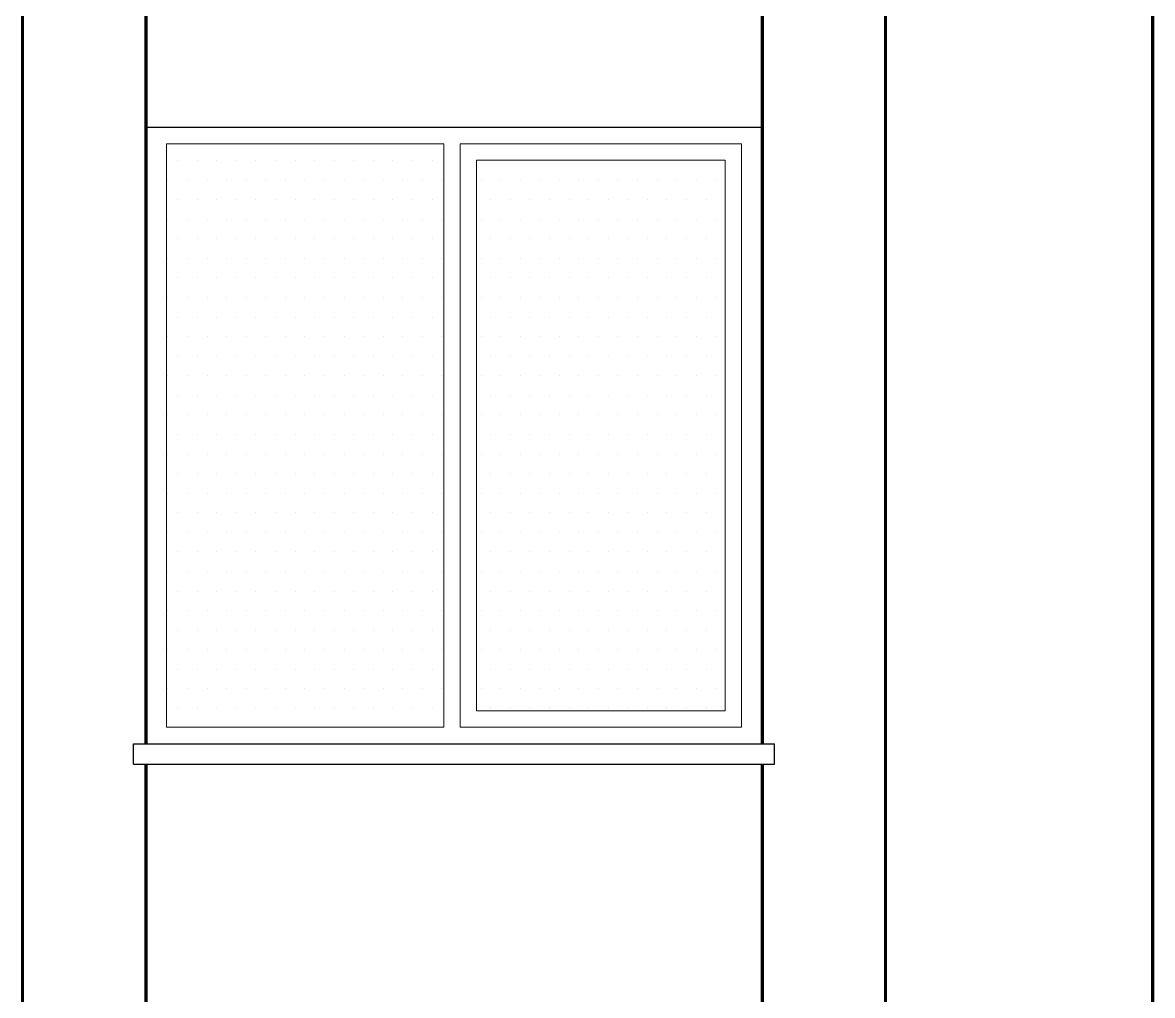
# Model space of a CAD drawing. Header units: millimetres. Extents: x 2016.56 to 2021.8, y 13721.83 to 13722.48.
# Drawn here: x 2021.4485 to 2021.5035, y 13722.0487 to 13722.096 of the extents above; entities that cross this region are included whole.
import ezdxf

# ---------------------------------------------------------------- set-up
doc = ezdxf.new("R2010")
doc.units = ezdxf.units.MM
doc.layers.get('0').update_dxf_attribs({"lineweight": 20})
for name, color, linetype, lineweight in [('0.3', 150, 'Continuous', 30), ('0.8', 6, 'Continuous', 80), ('1.00', 232, 'Continuous', 100), ('DUVAR', 4, 'Continuous', 40), ('kolon', 5, 'Continuous', 60)]:
    doc.layers.add(name, color=color, linetype=linetype, lineweight=lineweight)

msp = doc.modelspace()

# ---------------------------------------------------------------- linework, layer by layer
for p, q in [((2021.469024, 13722.090138), (2021.455524, 13722.090138)), ((2021.455524, 13722.090138), (2021.455524, 13722.061738)), ((2021.469024, 13722.090138), (2021.469024, 13722.061738)), ((2021.483524, 13722.090138), (2021.469824, 13722.090138)), ((2021.469824, 13722.090138), (2021.469824, 13722.061738)), ((2021.483524, 13722.090138), (2021.483524, 13722.061738)), ((2021.470624, 13722.089338), (2021.482724, 13722.089338)), ((2021.470624, 13722.062538), (2021.470624, 13722.089338)), ((2021.482724, 13722.089338), (2021.482724, 13722.062538)), ((2021.482724, 13722.062538), (2021.470624, 13722.062538)), ((2021.455524, 13722.061738), (2021.469024, 13722.061738)), ((2021.469824, 13722.061738), (2021.483524, 13722.061738))]:
    msp.add_line(p, q)
at = {"layer": '0.3'}
for p, q in [((2021.484524, 13722.090938), (2021.454524, 13722.090938)), ((2021.453924, 13722.060938), (2021.485124, 13722.060938)), ((2021.453924, 13722.059938), (2021.453924, 13722.060938)), ((2021.485124, 13722.059938), (2021.485124, 13722.060938)), ((2021.453924, 13722.059938), (2021.485124, 13722.059938))]:
    msp.add_line(p, q, dxfattribs=at)
at = {"layer": '0.8'}
for p, q in [((2021.454524, 13722.104338), (2021.454524, 13722.060938)), ((2021.484524, 13722.104338), (2021.484524, 13722.060938)), ((2021.454524, 13722.059938), (2021.454524, 13722.044938)), ((2021.484524, 13722.059938), (2021.484524, 13722.044938))]:
    msp.add_line(p, q, dxfattribs=at)
at = {"layer": '1.00'}
msp.add_line((2021.503524, 13722.397538), (2021.503524, 13721.978538), dxfattribs=at)
at = {"layer": 'DUVAR'}
for p, q in [((2021.456076, 13722.089322), (2021.456076, 13722.089322)), ((2021.457029, 13722.089322), (2021.457029, 13722.089322)), ((2021.457981, 13722.089322), (2021.457981, 13722.089322)), ((2021.458934, 13722.089322), (2021.458934, 13722.089322)), ((2021.459886, 13722.089322), (2021.459886, 13722.089322)), ((2021.460839, 13722.089322), (2021.460839, 13722.089322)), ((2021.461791, 13722.089322), (2021.461791, 13722.089322)), ((2021.462744, 13722.089322), (2021.462744, 13722.089322)), ((2021.463696, 13722.089322), (2021.463696, 13722.089322)), ((2021.464649, 13722.089322), (2021.464649, 13722.089322)), ((2021.465601, 13722.089322), (2021.465601, 13722.089322)), ((2021.466554, 13722.089322), (2021.466554, 13722.089322)), ((2021.467506, 13722.089322), (2021.467506, 13722.089322)), ((2021.468459, 13722.089322), (2021.468459, 13722.089322)), ((2021.471316, 13722.089322), (2021.471316, 13722.089322)), ((2021.472269, 13722.089322), (2021.472269, 13722.089322)), ((2021.473221, 13722.089322), (2021.473221, 13722.089322)), ((2021.474174, 13722.089322), (2021.474174, 13722.089322)), ((2021.475126, 13722.089322), (2021.475126, 13722.089322)), ((2021.476079, 13722.089322), (2021.476079, 13722.089322)), ((2021.477031, 13722.089322), (2021.477031, 13722.089322)), ((2021.477984, 13722.089322), (2021.477984, 13722.089322)), ((2021.478936, 13722.089322), (2021.478936, 13722.089322)), ((2021.479889, 13722.089322), (2021.479889, 13722.089322)), ((2021.480841, 13722.089322), (2021.480841, 13722.089322)), ((2021.481794, 13722.089322), (2021.481794, 13722.089322)), ((2021.4556, 13722.088369), (2021.4556, 13722.088369)), ((2021.456553, 13722.088369), (2021.456553, 13722.088369)), ((2021.457505, 13722.088369), (2021.457505, 13722.088369)), ((2021.458458, 13722.088369), (2021.458458, 13722.088369)), ((2021.45941, 13722.088369), (2021.45941, 13722.088369)), ((2021.460363, 13722.088369), (2021.460363, 13722.088369)), ((2021.461315, 13722.088369), (2021.461315, 13722.088369)), ((2021.462268, 13722.088369), (2021.462268, 13722.088369)), ((2021.46322, 13722.088369), (2021.46322, 13722.088369)), ((2021.464173, 13722.088369), (2021.464173, 13722.088369)), ((2021.465125, 13722.088369), (2021.465125, 13722.088369)), ((2021.466078, 13722.088369), (2021.466078, 13722.088369)), ((2021.46703, 13722.088369), (2021.46703, 13722.088369)), ((2021.467983, 13722.088369), (2021.467983, 13722.088369)), ((2021.468935, 13722.088369), (2021.468935, 13722.088369)), ((2021.47084, 13722.088369), (2021.47084, 13722.088369)), ((2021.471793, 13722.088369), (2021.471793, 13722.088369)), ((2021.472745, 13722.088369), (2021.472745, 13722.088369)), ((2021.473698, 13722.088369), (2021.473698, 13722.088369)), ((2021.47465, 13722.088369), (2021.47465, 13722.088369)), ((2021.475603, 13722.088369), (2021.475603, 13722.088369)), ((2021.476555, 13722.088369), (2021.476555, 13722.088369)), ((2021.477508, 13722.088369), (2021.477508, 13722.088369)), ((2021.47846, 13722.088369), (2021.47846, 13722.088369)), ((2021.479413, 13722.088369), (2021.479413, 13722.088369)), ((2021.480365, 13722.088369), (2021.480365, 13722.088369)), ((2021.481318, 13722.088369), (2021.481318, 13722.088369)), ((2021.48227, 13722.088369), (2021.48227, 13722.088369)), ((2021.456076, 13722.087417), (2021.456076, 13722.087417)), ((2021.457029, 13722.087417), (2021.457029, 13722.087417)), ((2021.457981, 13722.087417), (2021.457981, 13722.087417)), ((2021.458934, 13722.087417), (2021.458934, 13722.087417)), ((2021.459886, 13722.087417), (2021.459886, 13722.087417)), ((2021.460839, 13722.087417), (2021.460839, 13722.087417)), ((2021.461791, 13722.087417), (2021.461791, 13722.087417)), ((2021.462744, 13722.087417), (2021.462744, 13722.087417)), ((2021.463696, 13722.087417), (2021.463696, 13722.087417)), ((2021.464649, 13722.087417), (2021.464649, 13722.087417)), ((2021.465601, 13722.087417), (2021.465601, 13722.087417)), ((2021.466554, 13722.087417), (2021.466554, 13722.087417)), ((2021.467506, 13722.087417), (2021.467506, 13722.087417)), ((2021.468459, 13722.087417), (2021.468459, 13722.087417)), ((2021.471316, 13722.087417), (2021.471316, 13722.087417)), ((2021.472269, 13722.087417), (2021.472269, 13722.087417)), ((2021.473221, 13722.087417), (2021.473221, 13722.087417)), ((2021.474174, 13722.087417), (2021.474174, 13722.087417)), ((2021.475126, 13722.087417), (2021.475126, 13722.087417)), ((2021.476079, 13722.087417), (2021.476079, 13722.087417)), ((2021.477031, 13722.087417), (2021.477031, 13722.087417)), ((2021.477984, 13722.087417), (2021.477984, 13722.087417)), ((2021.478936, 13722.087417), (2021.478936, 13722.087417)), ((2021.479889, 13722.087417), (2021.479889, 13722.087417)), ((2021.480841, 13722.087417), (2021.480841, 13722.087417)), ((2021.481794, 13722.087417), (2021.481794, 13722.087417)), ((2021.4556, 13722.086464), (2021.4556, 13722.086464)), ((2021.456553, 13722.086464), (2021.456553, 13722.086464)), ((2021.457505, 13722.086464), (2021.457505, 13722.086464)), ((2021.458458, 13722.086464), (2021.458458, 13722.086464)), ((2021.45941, 13722.086464), (2021.45941, 13722.086464)), ((2021.460363, 13722.086464), (2021.460363, 13722.086464)), ((2021.461315, 13722.086464), (2021.461315, 13722.086464)), ((2021.462268, 13722.086464), (2021.462268, 13722.086464)), ((2021.46322, 13722.086464), (2021.46322, 13722.086464)), ((2021.464173, 13722.086464), (2021.464173, 13722.086464)), ((2021.465125, 13722.086464), (2021.465125, 13722.086464)), ((2021.466078, 13722.086464), (2021.466078, 13722.086464)), ((2021.46703, 13722.086464), (2021.46703, 13722.086464)), ((2021.467983, 13722.086464), (2021.467983, 13722.086464)), ((2021.468935, 13722.086464), (2021.468935, 13722.086464)), ((2021.47084, 13722.086464), (2021.47084, 13722.086464)), ((2021.471793, 13722.086464), (2021.471793, 13722.086464)), ((2021.472745, 13722.086464), (2021.472745, 13722.086464)), ((2021.473698, 13722.086464), (2021.473698, 13722.086464)), ((2021.47465, 13722.086464), (2021.47465, 13722.086464)), ((2021.475603, 13722.086464), (2021.475603, 13722.086464)), ((2021.476555, 13722.086464), (2021.476555, 13722.086464)), ((2021.477508, 13722.086464), (2021.477508, 13722.086464)), ((2021.47846, 13722.086464), (2021.47846, 13722.086464)), ((2021.479413, 13722.086464), (2021.479413, 13722.086464)), ((2021.480365, 13722.086464), (2021.480365, 13722.086464)), ((2021.481318, 13722.086464), (2021.481318, 13722.086464)), ((2021.48227, 13722.086464), (2021.48227, 13722.086464)), ((2021.456076, 13722.085512), (2021.456076, 13722.085512)), ((2021.457029, 13722.085512), (2021.457029, 13722.085512)), ((2021.457981, 13722.085512), (2021.457981, 13722.085512)), ((2021.458934, 13722.085512), (2021.458934, 13722.085512)), ((2021.459886, 13722.085512), (2021.459886, 13722.085512)), ((2021.460839, 13722.085512), (2021.460839, 13722.085512)), ((2021.461791, 13722.085512), (2021.461791, 13722.085512)), ((2021.462744, 13722.085512), (2021.462744, 13722.085512)), ((2021.463696, 13722.085512), (2021.463696, 13722.085512)), ((2021.464649, 13722.085512), (2021.464649, 13722.085512)), ((2021.465601, 13722.085512), (2021.465601, 13722.085512)), ((2021.466554, 13722.085512), (2021.466554, 13722.085512)), ((2021.467506, 13722.085512), (2021.467506, 13722.085512)), ((2021.468459, 13722.085512), (2021.468459, 13722.085512)), ((2021.471316, 13722.085512), (2021.471316, 13722.085512)), ((2021.472269, 13722.085512), (2021.472269, 13722.085512)), ((2021.473221, 13722.085512), (2021.473221, 13722.085512)), ((2021.474174, 13722.085512), (2021.474174, 13722.085512)), ((2021.475126, 13722.085512), (2021.475126, 13722.085512)), ((2021.476079, 13722.085512), (2021.476079, 13722.085512)), ((2021.477031, 13722.085512), (2021.477031, 13722.085512)), ((2021.477984, 13722.085512), (2021.477984, 13722.085512)), ((2021.478936, 13722.085512), (2021.478936, 13722.085512)), ((2021.479889, 13722.085512), (2021.479889, 13722.085512)), ((2021.480841, 13722.085512), (2021.480841, 13722.085512)), ((2021.481794, 13722.085512), (2021.481794, 13722.085512)), ((2021.4556, 13722.084559), (2021.4556, 13722.084559)), ((2021.456553, 13722.084559), (2021.456553, 13722.084559)), ((2021.457505, 13722.084559), (2021.457505, 13722.084559)), ((2021.458458, 13722.084559), (2021.458458, 13722.084559)), ((2021.45941, 13722.084559), (2021.45941, 13722.084559)), ((2021.460363, 13722.084559), (2021.460363, 13722.084559)), ((2021.461315, 13722.084559), (2021.461315, 13722.084559)), ((2021.462268, 13722.084559), (2021.462268, 13722.084559)), ((2021.46322, 13722.084559), (2021.46322, 13722.084559)), ((2021.464173, 13722.084559), (2021.464173, 13722.084559)), ((2021.465125, 13722.084559), (2021.465125, 13722.084559)), ((2021.466078, 13722.084559), (2021.466078, 13722.084559)), ((2021.46703, 13722.084559), (2021.46703, 13722.084559)), ((2021.467983, 13722.084559), (2021.467983, 13722.084559)), ((2021.468935, 13722.084559), (2021.468935, 13722.084559)), ((2021.47084, 13722.084559), (2021.47084, 13722.084559)), ((2021.471793, 13722.084559), (2021.471793, 13722.084559)), ((2021.472745, 13722.084559), (2021.472745, 13722.084559)), ((2021.473698, 13722.084559), (2021.473698, 13722.084559)), ((2021.47465, 13722.084559), (2021.47465, 13722.084559)), ((2021.475603, 13722.084559), (2021.475603, 13722.084559)), ((2021.476555, 13722.084559), (2021.476555, 13722.084559)), ((2021.477508, 13722.084559), (2021.477508, 13722.084559)), ((2021.47846, 13722.084559), (2021.47846, 13722.084559)), ((2021.479413, 13722.084559), (2021.479413, 13722.084559)), ((2021.480365, 13722.084559), (2021.480365, 13722.084559)), ((2021.481318, 13722.084559), (2021.481318, 13722.084559)), ((2021.48227, 13722.084559), (2021.48227, 13722.084559)), ((2021.456076, 13722.083607), (2021.456076, 13722.083607)), ((2021.457029, 13722.083607), (2021.457029, 13722.083607)), ((2021.457981, 13722.083607), (2021.457981, 13722.083607)), ((2021.458934, 13722.083607), (2021.458934, 13722.083607)), ((2021.459886, 13722.083607), (2021.459886, 13722.083607)), ((2021.460839, 13722.083607), (2021.460839, 13722.083607)), ((2021.461791, 13722.083607), (2021.461791, 13722.083607)), ((2021.462744, 13722.083607), (2021.462744, 13722.083607)), ((2021.463696, 13722.083607), (2021.463696, 13722.083607)), ((2021.464649, 13722.083607), (2021.464649, 13722.083607)), ((2021.465601, 13722.083607), (2021.465601, 13722.083607)), ((2021.466554, 13722.083607), (2021.466554, 13722.083607)), ((2021.467506, 13722.083607), (2021.467506, 13722.083607)), ((2021.468459, 13722.083607), (2021.468459, 13722.083607)), ((2021.471316, 13722.083607), (2021.471316, 13722.083607)), ((2021.472269, 13722.083607), (2021.472269, 13722.083607)), ((2021.473221, 13722.083607), (2021.473221, 13722.083607)), ((2021.474174, 13722.083607), (2021.474174, 13722.083607)), ((2021.475126, 13722.083607), (2021.475126, 13722.083607)), ((2021.476079, 13722.083607), (2021.476079, 13722.083607)), ((2021.477031, 13722.083607), (2021.477031, 13722.083607)), ((2021.477984, 13722.083607), (2021.477984, 13722.083607)), ((2021.478936, 13722.083607), (2021.478936, 13722.083607)), ((2021.479889, 13722.083607), (2021.479889, 13722.083607)), ((2021.480841, 13722.083607), (2021.480841, 13722.083607)), ((2021.481794, 13722.083607), (2021.481794, 13722.083607)), ((2021.4556, 13722.082654), (2021.4556, 13722.082654)), ((2021.456553, 13722.082654), (2021.456553, 13722.082654)), ((2021.457505, 13722.082654), (2021.457505, 13722.082654)), ((2021.458458, 13722.082654), (2021.458458, 13722.082654)), ((2021.45941, 13722.082654), (2021.45941, 13722.082654)), ((2021.460363, 13722.082654), (2021.460363, 13722.082654)), ((2021.461315, 13722.082654), (2021.461315, 13722.082654)), ((2021.462268, 13722.082654), (2021.462268, 13722.082654)), ((2021.46322, 13722.082654), (2021.46322, 13722.082654)), ((2021.464173, 13722.082654), (2021.464173, 13722.082654)), ((2021.465125, 13722.082654), (2021.465125, 13722.082654)), ((2021.466078, 13722.082654), (2021.466078, 13722.082654)), ((2021.46703, 13722.082654), (2021.46703, 13722.082654)), ((2021.467983, 13722.082654), (2021.467983, 13722.082654)), ((2021.468935, 13722.082654), (2021.468935, 13722.082654)), ((2021.47084, 13722.082654), (2021.47084, 13722.082654)), ((2021.471793, 13722.082654), (2021.471793, 13722.082654)), ((2021.472745, 13722.082654), (2021.472745, 13722.082654)), ((2021.473698, 13722.082654), (2021.473698, 13722.082654)), ((2021.47465, 13722.082654), (2021.47465, 13722.082654)), ((2021.475603, 13722.082654), (2021.475603, 13722.082654)), ((2021.476555, 13722.082654), (2021.476555, 13722.082654)), ((2021.477508, 13722.082654), (2021.477508, 13722.082654)), ((2021.47846, 13722.082654), (2021.47846, 13722.082654)), ((2021.479413, 13722.082654), (2021.479413, 13722.082654)), ((2021.480365, 13722.082654), (2021.480365, 13722.082654)), ((2021.481318, 13722.082654), (2021.481318, 13722.082654)), ((2021.48227, 13722.082654), (2021.48227, 13722.082654)), ((2021.456076, 13722.081702), (2021.456076, 13722.081702)), ((2021.457029, 13722.081702), (2021.457029, 13722.081702)), ((2021.457981, 13722.081702), (2021.457981, 13722.081702)), ((2021.458934, 13722.081702), (2021.458934, 13722.081702)), ((2021.459886, 13722.081702), (2021.459886, 13722.081702)), ((2021.460839, 13722.081702), (2021.460839, 13722.081702)), ((2021.461791, 13722.081702), (2021.461791, 13722.081702)), ((2021.462744, 13722.081702), (2021.462744, 13722.081702)), ((2021.463696, 13722.081702), (2021.463696, 13722.081702)), ((2021.464649, 13722.081702), (2021.464649, 13722.081702)), ((2021.465601, 13722.081702), (2021.465601, 13722.081702)), ((2021.466554, 13722.081702), (2021.466554, 13722.081702)), ((2021.467506, 13722.081702), (2021.467506, 13722.081702)), ((2021.468459, 13722.081702), (2021.468459, 13722.081702)), ((2021.471316, 13722.081702), (2021.471316, 13722.081702)), ((2021.472269, 13722.081702), (2021.472269, 13722.081702)), ((2021.473221, 13722.081702), (2021.473221, 13722.081702)), ((2021.474174, 13722.081702), (2021.474174, 13722.081702)), ((2021.475126, 13722.081702), (2021.475126, 13722.081702)), ((2021.476079, 13722.081702), (2021.476079, 13722.081702)), ((2021.477031, 13722.081702), (2021.477031, 13722.081702)), ((2021.477984, 13722.081702), (2021.477984, 13722.081702)), ((2021.478936, 13722.081702), (2021.478936, 13722.081702)), ((2021.479889, 13722.081702), (2021.479889, 13722.081702)), ((2021.480841, 13722.081702), (2021.480841, 13722.081702)), ((2021.481794, 13722.081702), (2021.481794, 13722.081702)), ((2021.4556, 13722.080749), (2021.4556, 13722.080749)), ((2021.456553, 13722.080749), (2021.456553, 13722.080749)), ((2021.457505, 13722.080749), (2021.457505, 13722.080749)), ((2021.458458, 13722.080749), (2021.458458, 13722.080749)), ((2021.45941, 13722.080749), (2021.45941, 13722.080749)), ((2021.460363, 13722.080749), (2021.460363, 13722.080749)), ((2021.461315, 13722.080749), (2021.461315, 13722.080749)), ((2021.462268, 13722.080749), (2021.462268, 13722.080749)), ((2021.46322, 13722.080749), (2021.46322, 13722.080749)), ((2021.464173, 13722.080749), (2021.464173, 13722.080749)), ((2021.465125, 13722.080749), (2021.465125, 13722.080749)), ((2021.466078, 13722.080749), (2021.466078, 13722.080749)), ((2021.46703, 13722.080749), (2021.46703, 13722.080749)), ((2021.467983, 13722.080749), (2021.467983, 13722.080749)), ((2021.468935, 13722.080749), (2021.468935, 13722.080749)), ((2021.47084, 13722.080749), (2021.47084, 13722.080749)), ((2021.471793, 13722.080749), (2021.471793, 13722.080749)), ((2021.472745, 13722.080749), (2021.472745, 13722.080749)), ((2021.473698, 13722.080749), (2021.473698, 13722.080749)), ((2021.47465, 13722.080749), (2021.47465, 13722.080749)), ((2021.475603, 13722.080749), (2021.475603, 13722.080749)), ((2021.476555, 13722.080749), (2021.476555, 13722.080749)), ((2021.477508, 13722.080749), (2021.477508, 13722.080749)), ((2021.47846, 13722.080749), (2021.47846, 13722.080749)), ((2021.479413, 13722.080749), (2021.479413, 13722.080749)), ((2021.480365, 13722.080749), (2021.480365, 13722.080749)), ((2021.481318, 13722.080749), (2021.481318, 13722.080749)), ((2021.48227, 13722.080749), (2021.48227, 13722.080749)), ((2021.456076, 13722.079797), (2021.456076, 13722.079797)), ((2021.457029, 13722.079797), (2021.457029, 13722.079797)), ((2021.457981, 13722.079797), (2021.457981, 13722.079797)), ((2021.458934, 13722.079797), (2021.458934, 13722.079797)), ((2021.459886, 13722.079797), (2021.459886, 13722.079797)), ((2021.460839, 13722.079797), (2021.460839, 13722.079797)), ((2021.461791, 13722.079797), (2021.461791, 13722.079797)), ((2021.462744, 13722.079797), (2021.462744, 13722.079797)), ((2021.463696, 13722.079797), (2021.463696, 13722.079797)), ((2021.464649, 13722.079797), (2021.464649, 13722.079797)), ((2021.465601, 13722.079797), (2021.465601, 13722.079797)), ((2021.466554, 13722.079797), (2021.466554, 13722.079797)), ((2021.467506, 13722.079797), (2021.467506, 13722.079797)), ((2021.468459, 13722.079797), (2021.468459, 13722.079797)), ((2021.471316, 13722.079797), (2021.471316, 13722.079797)), ((2021.472269, 13722.079797), (2021.472269, 13722.079797)), ((2021.473221, 13722.079797), (2021.473221, 13722.079797)), ((2021.474174, 13722.079797), (2021.474174, 13722.079797)), ((2021.475126, 13722.079797), (2021.475126, 13722.079797)), ((2021.476079, 13722.079797), (2021.476079, 13722.079797)), ((2021.477031, 13722.079797), (2021.477031, 13722.079797)), ((2021.477984, 13722.079797), (2021.477984, 13722.079797)), ((2021.478936, 13722.079797), (2021.478936, 13722.079797)), ((2021.479889, 13722.079797), (2021.479889, 13722.079797)), ((2021.480841, 13722.079797), (2021.480841, 13722.079797)), ((2021.481794, 13722.079797), (2021.481794, 13722.079797)), ((2021.4556, 13722.078844), (2021.4556, 13722.078844)), ((2021.456553, 13722.078844), (2021.456553, 13722.078844)), ((2021.457505, 13722.078844), (2021.457505, 13722.078844)), ((2021.458458, 13722.078844), (2021.458458, 13722.078844)), ((2021.45941, 13722.078844), (2021.45941, 13722.078844)), ((2021.460363, 13722.078844), (2021.460363, 13722.078844)), ((2021.461315, 13722.078844), (2021.461315, 13722.078844)), ((2021.462268, 13722.078844), (2021.462268, 13722.078844)), ((2021.46322, 13722.078844), (2021.46322, 13722.078844)), ((2021.464173, 13722.078844), (2021.464173, 13722.078844)), ((2021.465125, 13722.078844), (2021.465125, 13722.078844)), ((2021.466078, 13722.078844), (2021.466078, 13722.078844)), ((2021.46703, 13722.078844), (2021.46703, 13722.078844)), ((2021.467983, 13722.078844), (2021.467983, 13722.078844)), ((2021.468935, 13722.078844), (2021.468935, 13722.078844)), ((2021.47084, 13722.078844), (2021.47084, 13722.078844)), ((2021.471793, 13722.078844), (2021.471793, 13722.078844)), ((2021.472745, 13722.078844), (2021.472745, 13722.078844)), ((2021.473698, 13722.078844), (2021.473698, 13722.078844)), ((2021.47465, 13722.078844), (2021.47465, 13722.078844)), ((2021.475603, 13722.078844), (2021.475603, 13722.078844)), ((2021.476555, 13722.078844), (2021.476555, 13722.078844)), ((2021.477508, 13722.078844), (2021.477508, 13722.078844)), ((2021.47846, 13722.078844), (2021.47846, 13722.078844)), ((2021.479413, 13722.078844), (2021.479413, 13722.078844)), ((2021.480365, 13722.078844), (2021.480365, 13722.078844)), ((2021.481318, 13722.078844), (2021.481318, 13722.078844)), ((2021.48227, 13722.078844), (2021.48227, 13722.078844)), ((2021.456076, 13722.077892), (2021.456076, 13722.077892)), ((2021.457029, 13722.077892), (2021.457029, 13722.077892)), ((2021.457981, 13722.077892), (2021.457981, 13722.077892)), ((2021.458934, 13722.077892), (2021.458934, 13722.077892)), ((2021.459886, 13722.077892), (2021.459886, 13722.077892)), ((2021.460839, 13722.077892), (2021.460839, 13722.077892)), ((2021.461791, 13722.077892), (2021.461791, 13722.077892)), ((2021.462744, 13722.077892), (2021.462744, 13722.077892)), ((2021.463696, 13722.077892), (2021.463696, 13722.077892)), ((2021.464649, 13722.077892), (2021.464649, 13722.077892)), ((2021.465601, 13722.077892), (2021.465601, 13722.077892)), ((2021.466554, 13722.077892), (2021.466554, 13722.077892)), ((2021.467506, 13722.077892), (2021.467506, 13722.077892)), ((2021.468459, 13722.077892), (2021.468459, 13722.077892)), ((2021.471316, 13722.077892), (2021.471316, 13722.077892)), ((2021.472269, 13722.077892), (2021.472269, 13722.077892)), ((2021.473221, 13722.077892), (2021.473221, 13722.077892)), ((2021.474174, 13722.077892), (2021.474174, 13722.077892)), ((2021.475126, 13722.077892), (2021.475126, 13722.077892)), ((2021.476079, 13722.077892), (2021.476079, 13722.077892)), ((2021.477031, 13722.077892), (2021.477031, 13722.077892)), ((2021.477984, 13722.077892), (2021.477984, 13722.077892)), ((2021.478936, 13722.077892), (2021.478936, 13722.077892)), ((2021.479889, 13722.077892), (2021.479889, 13722.077892)), ((2021.480841, 13722.077892), (2021.480841, 13722.077892)), ((2021.481794, 13722.077892), (2021.481794, 13722.077892)), ((2021.4556, 13722.076939), (2021.4556, 13722.076939)), ((2021.456553, 13722.076939), (2021.456553, 13722.076939)), ((2021.457505, 13722.076939), (2021.457505, 13722.076939)), ((2021.458458, 13722.076939), (2021.458458, 13722.076939)), ((2021.45941, 13722.076939), (2021.45941, 13722.076939)), ((2021.460363, 13722.076939), (2021.460363, 13722.076939)), ((2021.461315, 13722.076939), (2021.461315, 13722.076939)), ((2021.462268, 13722.076939), (2021.462268, 13722.076939)), ((2021.46322, 13722.076939), (2021.46322, 13722.076939)), ((2021.464173, 13722.076939), (2021.464173, 13722.076939)), ((2021.465125, 13722.076939), (2021.465125, 13722.076939)), ((2021.466078, 13722.076939), (2021.466078, 13722.076939)), ((2021.46703, 13722.076939), (2021.46703, 13722.076939)), ((2021.467983, 13722.076939), (2021.467983, 13722.076939)), ((2021.468935, 13722.076939), (2021.468935, 13722.076939)), ((2021.47084, 13722.076939), (2021.47084, 13722.076939)), ((2021.471793, 13722.076939), (2021.471793, 13722.076939)), ((2021.472745, 13722.076939), (2021.472745, 13722.076939)), ((2021.473698, 13722.076939), (2021.473698, 13722.076939)), ((2021.47465, 13722.076939), (2021.47465, 13722.076939)), ((2021.475603, 13722.076939), (2021.475603, 13722.076939)), ((2021.476555, 13722.076939), (2021.476555, 13722.076939)), ((2021.477508, 13722.076939), (2021.477508, 13722.076939)), ((2021.47846, 13722.076939), (2021.47846, 13722.076939)), ((2021.479413, 13722.076939), (2021.479413, 13722.076939)), ((2021.480365, 13722.076939), (2021.480365, 13722.076939)), ((2021.481318, 13722.076939), (2021.481318, 13722.076939)), ((2021.48227, 13722.076939), (2021.48227, 13722.076939)), ((2021.456076, 13722.075987), (2021.456076, 13722.075987)), ((2021.457029, 13722.075987), (2021.457029, 13722.075987)), ((2021.457981, 13722.075987), (2021.457981, 13722.075987)), ((2021.458934, 13722.075987), (2021.458934, 13722.075987)), ((2021.459886, 13722.075987), (2021.459886, 13722.075987)), ((2021.460839, 13722.075987), (2021.460839, 13722.075987)), ((2021.461791, 13722.075987), (2021.461791, 13722.075987)), ((2021.462744, 13722.075987), (2021.462744, 13722.075987)), ((2021.463696, 13722.075987), (2021.463696, 13722.075987)), ((2021.464649, 13722.075987), (2021.464649, 13722.075987)), ((2021.465601, 13722.075987), (2021.465601, 13722.075987)), ((2021.466554, 13722.075987), (2021.466554, 13722.075987)), ((2021.467506, 13722.075987), (2021.467506, 13722.075987)), ((2021.468459, 13722.075987), (2021.468459, 13722.075987)), ((2021.471316, 13722.075987), (2021.471316, 13722.075987)), ((2021.472269, 13722.075987), (2021.472269, 13722.075987)), ((2021.473221, 13722.075987), (2021.473221, 13722.075987)), ((2021.474174, 13722.075987), (2021.474174, 13722.075987)), ((2021.475126, 13722.075987), (2021.475126, 13722.075987)), ((2021.476079, 13722.075987), (2021.476079, 13722.075987)), ((2021.477031, 13722.075987), (2021.477031, 13722.075987)), ((2021.477984, 13722.075987), (2021.477984, 13722.075987)), ((2021.478936, 13722.075987), (2021.478936, 13722.075987)), ((2021.479889, 13722.075987), (2021.479889, 13722.075987)), ((2021.480841, 13722.075987), (2021.480841, 13722.075987)), ((2021.481794, 13722.075987), (2021.481794, 13722.075987)), ((2021.4556, 13722.075034), (2021.4556, 13722.075034)), ((2021.456553, 13722.075034), (2021.456553, 13722.075034)), ((2021.457505, 13722.075034), (2021.457505, 13722.075034)), ((2021.458458, 13722.075034), (2021.458458, 13722.075034)), ((2021.45941, 13722.075034), (2021.45941, 13722.075034)), ((2021.460363, 13722.075034), (2021.460363, 13722.075034)), ((2021.461315, 13722.075034), (2021.461315, 13722.075034)), ((2021.462268, 13722.075034), (2021.462268, 13722.075034)), ((2021.46322, 13722.075034), (2021.46322, 13722.075034)), ((2021.464173, 13722.075034), (2021.464173, 13722.075034)), ((2021.465125, 13722.075034), (2021.465125, 13722.075034)), ((2021.466078, 13722.075034), (2021.466078, 13722.075034)), ((2021.46703, 13722.075034), (2021.46703, 13722.075034)), ((2021.467983, 13722.075034), (2021.467983, 13722.075034)), ((2021.468935, 13722.075034), (2021.468935, 13722.075034)), ((2021.47084, 13722.075034), (2021.47084, 13722.075034)), ((2021.471793, 13722.075034), (2021.471793, 13722.075034)), ((2021.472745, 13722.075034), (2021.472745, 13722.075034)), ((2021.473698, 13722.075034), (2021.473698, 13722.075034)), ((2021.47465, 13722.075034), (2021.47465, 13722.075034)), ((2021.475603, 13722.075034), (2021.475603, 13722.075034)), ((2021.476555, 13722.075034), (2021.476555, 13722.075034)), ((2021.477508, 13722.075034), (2021.477508, 13722.075034)), ((2021.47846, 13722.075034), (2021.47846, 13722.075034)), ((2021.479413, 13722.075034), (2021.479413, 13722.075034)), ((2021.480365, 13722.075034), (2021.480365, 13722.075034)), ((2021.481318, 13722.075034), (2021.481318, 13722.075034)), ((2021.48227, 13722.075034), (2021.48227, 13722.075034)), ((2021.456076, 13722.074082), (2021.456076, 13722.074082)), ((2021.457029, 13722.074082), (2021.457029, 13722.074082)), ((2021.457981, 13722.074082), (2021.457981, 13722.074082)), ((2021.458934, 13722.074082), (2021.458934, 13722.074082)), ((2021.459886, 13722.074082), (2021.459886, 13722.074082)), ((2021.460839, 13722.074082), (2021.460839, 13722.074082)), ((2021.461791, 13722.074082), (2021.461791, 13722.074082)), ((2021.462744, 13722.074082), (2021.462744, 13722.074082)), ((2021.463696, 13722.074082), (2021.463696, 13722.074082)), ((2021.464649, 13722.074082), (2021.464649, 13722.074082)), ((2021.465601, 13722.074082), (2021.465601, 13722.074082)), ((2021.466554, 13722.074082), (2021.466554, 13722.074082)), ((2021.467506, 13722.074082), (2021.467506, 13722.074082)), ((2021.468459, 13722.074082), (2021.468459, 13722.074082)), ((2021.471316, 13722.074082), (2021.471316, 13722.074082)), ((2021.472269, 13722.074082), (2021.472269, 13722.074082)), ((2021.473221, 13722.074082), (2021.473221, 13722.074082)), ((2021.474174, 13722.074082), (2021.474174, 13722.074082)), ((2021.475126, 13722.074082), (2021.475126, 13722.074082)), ((2021.476079, 13722.074082), (2021.476079, 13722.074082)), ((2021.477031, 13722.074082), (2021.477031, 13722.074082)), ((2021.477984, 13722.074082), (2021.477984, 13722.074082)), ((2021.478936, 13722.074082), (2021.478936, 13722.074082)), ((2021.479889, 13722.074082), (2021.479889, 13722.074082)), ((2021.480841, 13722.074082), (2021.480841, 13722.074082)), ((2021.481794, 13722.074082), (2021.481794, 13722.074082)), ((2021.4556, 13722.073129), (2021.4556, 13722.073129)), ((2021.456553, 13722.073129), (2021.456553, 13722.073129)), ((2021.457505, 13722.073129), (2021.457505, 13722.073129)), ((2021.458458, 13722.073129), (2021.458458, 13722.073129)), ((2021.45941, 13722.073129), (2021.45941, 13722.073129)), ((2021.460363, 13722.073129), (2021.460363, 13722.073129)), ((2021.461315, 13722.073129), (2021.461315, 13722.073129)), ((2021.462268, 13722.073129), (2021.462268, 13722.073129)), ((2021.46322, 13722.073129), (2021.46322, 13722.073129)), ((2021.464173, 13722.073129), (2021.464173, 13722.073129)), ((2021.465125, 13722.073129), (2021.465125, 13722.073129)), ((2021.466078, 13722.073129), (2021.466078, 13722.073129)), ((2021.46703, 13722.073129), (2021.46703, 13722.073129)), ((2021.467983, 13722.073129), (2021.467983, 13722.073129)), ((2021.468935, 13722.073129), (2021.468935, 13722.073129)), ((2021.47084, 13722.073129), (2021.47084, 13722.073129)), ((2021.471793, 13722.073129), (2021.471793, 13722.073129)), ((2021.472745, 13722.073129), (2021.472745, 13722.073129)), ((2021.473698, 13722.073129), (2021.473698, 13722.073129)), ((2021.47465, 13722.073129), (2021.47465, 13722.073129)), ((2021.475603, 13722.073129), (2021.475603, 13722.073129)), ((2021.476555, 13722.073129), (2021.476555, 13722.073129)), ((2021.477508, 13722.073129), (2021.477508, 13722.073129)), ((2021.47846, 13722.073129), (2021.47846, 13722.073129)), ((2021.479413, 13722.073129), (2021.479413, 13722.073129)), ((2021.480365, 13722.073129), (2021.480365, 13722.073129)), ((2021.481318, 13722.073129), (2021.481318, 13722.073129)), ((2021.48227, 13722.073129), (2021.48227, 13722.073129)), ((2021.456076, 13722.072177), (2021.456076, 13722.072177)), ((2021.457029, 13722.072177), (2021.457029, 13722.072177)), ((2021.457981, 13722.072177), (2021.457981, 13722.072177)), ((2021.458934, 13722.072177), (2021.458934, 13722.072177)), ((2021.459886, 13722.072177), (2021.459886, 13722.072177)), ((2021.460839, 13722.072177), (2021.460839, 13722.072177)), ((2021.461791, 13722.072177), (2021.461791, 13722.072177)), ((2021.462744, 13722.072177), (2021.462744, 13722.072177)), ((2021.463696, 13722.072177), (2021.463696, 13722.072177)), ((2021.464649, 13722.072177), (2021.464649, 13722.072177)), ((2021.465601, 13722.072177), (2021.465601, 13722.072177)), ((2021.466554, 13722.072177), (2021.466554, 13722.072177)), ((2021.467506, 13722.072177), (2021.467506, 13722.072177)), ((2021.468459, 13722.072177), (2021.468459, 13722.072177)), ((2021.471316, 13722.072177), (2021.471316, 13722.072177)), ((2021.472269, 13722.072177), (2021.472269, 13722.072177)), ((2021.473221, 13722.072177), (2021.473221, 13722.072177)), ((2021.474174, 13722.072177), (2021.474174, 13722.072177)), ((2021.475126, 13722.072177), (2021.475126, 13722.072177)), ((2021.476079, 13722.072177), (2021.476079, 13722.072177)), ((2021.477031, 13722.072177), (2021.477031, 13722.072177)), ((2021.477984, 13722.072177), (2021.477984, 13722.072177)), ((2021.478936, 13722.072177), (2021.478936, 13722.072177)), ((2021.479889, 13722.072177), (2021.479889, 13722.072177)), ((2021.480841, 13722.072177), (2021.480841, 13722.072177)), ((2021.481794, 13722.072177), (2021.481794, 13722.072177)), ((2021.4556, 13722.071224), (2021.4556, 13722.071224)), ((2021.456553, 13722.071224), (2021.456553, 13722.071224)), ((2021.457505, 13722.071224), (2021.457505, 13722.071224)), ((2021.458458, 13722.071224), (2021.458458, 13722.071224)), ((2021.45941, 13722.071224), (2021.45941, 13722.071224)), ((2021.460363, 13722.071224), (2021.460363, 13722.071224)), ((2021.461315, 13722.071224), (2021.461315, 13722.071224)), ((2021.462268, 13722.071224), (2021.462268, 13722.071224)), ((2021.46322, 13722.071224), (2021.46322, 13722.071224)), ((2021.464173, 13722.071224), (2021.464173, 13722.071224)), ((2021.465125, 13722.071224), (2021.465125, 13722.071224)), ((2021.466078, 13722.071224), (2021.466078, 13722.071224)), ((2021.46703, 13722.071224), (2021.46703, 13722.071224)), ((2021.467983, 13722.071224), (2021.467983, 13722.071224)), ((2021.468935, 13722.071224), (2021.468935, 13722.071224)), ((2021.47084, 13722.071224), (2021.47084, 13722.071224)), ((2021.471793, 13722.071224), (2021.471793, 13722.071224)), ((2021.472745, 13722.071224), (2021.472745, 13722.071224)), ((2021.473698, 13722.071224), (2021.473698, 13722.071224)), ((2021.47465, 13722.071224), (2021.47465, 13722.071224)), ((2021.475603, 13722.071224), (2021.475603, 13722.071224)), ((2021.476555, 13722.071224), (2021.476555, 13722.071224)), ((2021.477508, 13722.071224), (2021.477508, 13722.071224)), ((2021.47846, 13722.071224), (2021.47846, 13722.071224)), ((2021.479413, 13722.071224), (2021.479413, 13722.071224)), ((2021.480365, 13722.071224), (2021.480365, 13722.071224)), ((2021.481318, 13722.071224), (2021.481318, 13722.071224)), ((2021.48227, 13722.071224), (2021.48227, 13722.071224)), ((2021.456076, 13722.070272), (2021.456076, 13722.070272)), ((2021.457029, 13722.070272), (2021.457029, 13722.070272)), ((2021.457981, 13722.070272), (2021.457981, 13722.070272)), ((2021.458934, 13722.070272), (2021.458934, 13722.070272)), ((2021.459886, 13722.070272), (2021.459886, 13722.070272)), ((2021.460839, 13722.070272), (2021.460839, 13722.070272)), ((2021.461791, 13722.070272), (2021.461791, 13722.070272)), ((2021.462744, 13722.070272), (2021.462744, 13722.070272)), ((2021.463696, 13722.070272), (2021.463696, 13722.070272)), ((2021.464649, 13722.070272), (2021.464649, 13722.070272)), ((2021.465601, 13722.070272), (2021.465601, 13722.070272)), ((2021.466554, 13722.070272), (2021.466554, 13722.070272)), ((2021.467506, 13722.070272), (2021.467506, 13722.070272)), ((2021.468459, 13722.070272), (2021.468459, 13722.070272)), ((2021.471316, 13722.070272), (2021.471316, 13722.070272)), ((2021.472269, 13722.070272), (2021.472269, 13722.070272)), ((2021.473221, 13722.070272), (2021.473221, 13722.070272)), ((2021.474174, 13722.070272), (2021.474174, 13722.070272)), ((2021.475126, 13722.070272), (2021.475126, 13722.070272)), ((2021.476079, 13722.070272), (2021.476079, 13722.070272)), ((2021.477031, 13722.070272), (2021.477031, 13722.070272)), ((2021.477984, 13722.070272), (2021.477984, 13722.070272)), ((2021.478936, 13722.070272), (2021.478936, 13722.070272)), ((2021.479889, 13722.070272), (2021.479889, 13722.070272)), ((2021.480841, 13722.070272), (2021.480841, 13722.070272)), ((2021.481794, 13722.070272), (2021.481794, 13722.070272)), ((2021.4556, 13722.069319), (2021.4556, 13722.069319)), ((2021.456553, 13722.069319), (2021.456553, 13722.069319)), ((2021.457505, 13722.069319), (2021.457505, 13722.069319)), ((2021.458458, 13722.069319), (2021.458458, 13722.069319)), ((2021.45941, 13722.069319), (2021.45941, 13722.069319)), ((2021.460363, 13722.069319), (2021.460363, 13722.069319)), ((2021.461315, 13722.069319), (2021.461315, 13722.069319)), ((2021.462268, 13722.069319), (2021.462268, 13722.069319)), ((2021.46322, 13722.069319), (2021.46322, 13722.069319)), ((2021.464173, 13722.069319), (2021.464173, 13722.069319)), ((2021.465125, 13722.069319), (2021.465125, 13722.069319)), ((2021.466078, 13722.069319), (2021.466078, 13722.069319)), ((2021.46703, 13722.069319), (2021.46703, 13722.069319)), ((2021.467983, 13722.069319), (2021.467983, 13722.069319)), ((2021.468935, 13722.069319), (2021.468935, 13722.069319)), ((2021.47084, 13722.069319), (2021.47084, 13722.069319)), ((2021.471793, 13722.069319), (2021.471793, 13722.069319)), ((2021.472745, 13722.069319), (2021.472745, 13722.069319)), ((2021.473698, 13722.069319), (2021.473698, 13722.069319)), ((2021.47465, 13722.069319), (2021.47465, 13722.069319)), ((2021.475603, 13722.069319), (2021.475603, 13722.069319)), ((2021.476555, 13722.069319), (2021.476555, 13722.069319)), ((2021.477508, 13722.069319), (2021.477508, 13722.069319)), ((2021.47846, 13722.069319), (2021.47846, 13722.069319)), ((2021.479413, 13722.069319), (2021.479413, 13722.069319)), ((2021.480365, 13722.069319), (2021.480365, 13722.069319)), ((2021.481318, 13722.069319), (2021.481318, 13722.069319)), ((2021.48227, 13722.069319), (2021.48227, 13722.069319)), ((2021.456076, 13722.068367), (2021.456076, 13722.068367)), ((2021.457029, 13722.068367), (2021.457029, 13722.068367)), ((2021.457981, 13722.068367), (2021.457981, 13722.068367)), ((2021.458934, 13722.068367), (2021.458934, 13722.068367)), ((2021.459886, 13722.068367), (2021.459886, 13722.068367)), ((2021.460839, 13722.068367), (2021.460839, 13722.068367)), ((2021.461791, 13722.068367), (2021.461791, 13722.068367)), ((2021.462744, 13722.068367), (2021.462744, 13722.068367)), ((2021.463696, 13722.068367), (2021.463696, 13722.068367)), ((2021.464649, 13722.068367), (2021.464649, 13722.068367)), ((2021.465601, 13722.068367), (2021.465601, 13722.068367)), ((2021.466554, 13722.068367), (2021.466554, 13722.068367)), ((2021.467506, 13722.068367), (2021.467506, 13722.068367)), ((2021.468459, 13722.068367), (2021.468459, 13722.068367)), ((2021.471316, 13722.068367), (2021.471316, 13722.068367)), ((2021.472269, 13722.068367), (2021.472269, 13722.068367)), ((2021.473221, 13722.068367), (2021.473221, 13722.068367)), ((2021.474174, 13722.068367), (2021.474174, 13722.068367)), ((2021.475126, 13722.068367), (2021.475126, 13722.068367)), ((2021.476079, 13722.068367), (2021.476079, 13722.068367)), ((2021.477031, 13722.068367), (2021.477031, 13722.068367)), ((2021.477984, 13722.068367), (2021.477984, 13722.068367)), ((2021.478936, 13722.068367), (2021.478936, 13722.068367)), ((2021.479889, 13722.068367), (2021.479889, 13722.068367)), ((2021.480841, 13722.068367), (2021.480841, 13722.068367)), ((2021.481794, 13722.068367), (2021.481794, 13722.068367)), ((2021.4556, 13722.067414), (2021.4556, 13722.067414)), ((2021.456553, 13722.067414), (2021.456553, 13722.067414)), ((2021.457505, 13722.067414), (2021.457505, 13722.067414)), ((2021.458458, 13722.067414), (2021.458458, 13722.067414)), ((2021.45941, 13722.067414), (2021.45941, 13722.067414)), ((2021.460363, 13722.067414), (2021.460363, 13722.067414)), ((2021.461315, 13722.067414), (2021.461315, 13722.067414)), ((2021.462268, 13722.067414), (2021.462268, 13722.067414)), ((2021.46322, 13722.067414), (2021.46322, 13722.067414)), ((2021.464173, 13722.067414), (2021.464173, 13722.067414)), ((2021.465125, 13722.067414), (2021.465125, 13722.067414)), ((2021.466078, 13722.067414), (2021.466078, 13722.067414)), ((2021.46703, 13722.067414), (2021.46703, 13722.067414)), ((2021.467983, 13722.067414), (2021.467983, 13722.067414)), ((2021.468935, 13722.067414), (2021.468935, 13722.067414)), ((2021.47084, 13722.067414), (2021.47084, 13722.067414)), ((2021.471793, 13722.067414), (2021.471793, 13722.067414)), ((2021.472745, 13722.067414), (2021.472745, 13722.067414)), ((2021.473698, 13722.067414), (2021.473698, 13722.067414)), ((2021.47465, 13722.067414), (2021.47465, 13722.067414)), ((2021.475603, 13722.067414), (2021.475603, 13722.067414)), ((2021.476555, 13722.067414), (2021.476555, 13722.067414)), ((2021.477508, 13722.067414), (2021.477508, 13722.067414)), ((2021.47846, 13722.067414), (2021.47846, 13722.067414)), ((2021.479413, 13722.067414), (2021.479413, 13722.067414)), ((2021.480365, 13722.067414), (2021.480365, 13722.067414)), ((2021.481318, 13722.067414), (2021.481318, 13722.067414)), ((2021.48227, 13722.067414), (2021.48227, 13722.067414)), ((2021.456076, 13722.066462), (2021.456076, 13722.066462)), ((2021.457029, 13722.066462), (2021.457029, 13722.066462)), ((2021.457981, 13722.066462), (2021.457981, 13722.066462)), ((2021.458934, 13722.066462), (2021.458934, 13722.066462)), ((2021.459886, 13722.066462), (2021.459886, 13722.066462)), ((2021.460839, 13722.066462), (2021.460839, 13722.066462)), ((2021.461791, 13722.066462), (2021.461791, 13722.066462)), ((2021.462744, 13722.066462), (2021.462744, 13722.066462)), ((2021.463696, 13722.066462), (2021.463696, 13722.066462)), ((2021.464649, 13722.066462), (2021.464649, 13722.066462)), ((2021.465601, 13722.066462), (2021.465601, 13722.066462)), ((2021.466554, 13722.066462), (2021.466554, 13722.066462)), ((2021.467506, 13722.066462), (2021.467506, 13722.066462)), ((2021.468459, 13722.066462), (2021.468459, 13722.066462)), ((2021.471316, 13722.066462), (2021.471316, 13722.066462)), ((2021.472269, 13722.066462), (2021.472269, 13722.066462)), ((2021.473221, 13722.066462), (2021.473221, 13722.066462)), ((2021.474174, 13722.066462), (2021.474174, 13722.066462)), ((2021.475126, 13722.066462), (2021.475126, 13722.066462)), ((2021.476079, 13722.066462), (2021.476079, 13722.066462)), ((2021.477031, 13722.066462), (2021.477031, 13722.066462)), ((2021.477984, 13722.066462), (2021.477984, 13722.066462)), ((2021.478936, 13722.066462), (2021.478936, 13722.066462)), ((2021.479889, 13722.066462), (2021.479889, 13722.066462)), ((2021.480841, 13722.066462), (2021.480841, 13722.066462)), ((2021.481794, 13722.066462), (2021.481794, 13722.066462)), ((2021.4556, 13722.065509), (2021.4556, 13722.065509)), ((2021.456553, 13722.065509), (2021.456553, 13722.065509)), ((2021.457505, 13722.065509), (2021.457505, 13722.065509)), ((2021.458458, 13722.065509), (2021.458458, 13722.065509)), ((2021.45941, 13722.065509), (2021.45941, 13722.065509)), ((2021.460363, 13722.065509), (2021.460363, 13722.065509)), ((2021.461315, 13722.065509), (2021.461315, 13722.065509)), ((2021.462268, 13722.065509), (2021.462268, 13722.065509)), ((2021.46322, 13722.065509), (2021.46322, 13722.065509)), ((2021.464173, 13722.065509), (2021.464173, 13722.065509)), ((2021.465125, 13722.065509), (2021.465125, 13722.065509)), ((2021.466078, 13722.065509), (2021.466078, 13722.065509)), ((2021.46703, 13722.065509), (2021.46703, 13722.065509)), ((2021.467983, 13722.065509), (2021.467983, 13722.065509)), ((2021.468935, 13722.065509), (2021.468935, 13722.065509)), ((2021.47084, 13722.065509), (2021.47084, 13722.065509)), ((2021.471793, 13722.065509), (2021.471793, 13722.065509)), ((2021.472745, 13722.065509), (2021.472745, 13722.065509)), ((2021.473698, 13722.065509), (2021.473698, 13722.065509)), ((2021.47465, 13722.065509), (2021.47465, 13722.065509)), ((2021.475603, 13722.065509), (2021.475603, 13722.065509)), ((2021.476555, 13722.065509), (2021.476555, 13722.065509)), ((2021.477508, 13722.065509), (2021.477508, 13722.065509)), ((2021.47846, 13722.065509), (2021.47846, 13722.065509)), ((2021.479413, 13722.065509), (2021.479413, 13722.065509)), ((2021.480365, 13722.065509), (2021.480365, 13722.065509)), ((2021.481318, 13722.065509), (2021.481318, 13722.065509)), ((2021.48227, 13722.065509), (2021.48227, 13722.065509)), ((2021.456076, 13722.064557), (2021.456076, 13722.064557)), ((2021.457029, 13722.064557), (2021.457029, 13722.064557)), ((2021.457981, 13722.064557), (2021.457981, 13722.064557)), ((2021.458934, 13722.064557), (2021.458934, 13722.064557)), ((2021.459886, 13722.064557), (2021.459886, 13722.064557)), ((2021.460839, 13722.064557), (2021.460839, 13722.064557)), ((2021.461791, 13722.064557), (2021.461791, 13722.064557)), ((2021.462744, 13722.064557), (2021.462744, 13722.064557)), ((2021.463696, 13722.064557), (2021.463696, 13722.064557)), ((2021.464649, 13722.064557), (2021.464649, 13722.064557)), ((2021.465601, 13722.064557), (2021.465601, 13722.064557)), ((2021.466554, 13722.064557), (2021.466554, 13722.064557)), ((2021.467506, 13722.064557), (2021.467506, 13722.064557)), ((2021.468459, 13722.064557), (2021.468459, 13722.064557)), ((2021.471316, 13722.064557), (2021.471316, 13722.064557)), ((2021.472269, 13722.064557), (2021.472269, 13722.064557)), ((2021.473221, 13722.064557), (2021.473221, 13722.064557)), ((2021.474174, 13722.064557), (2021.474174, 13722.064557)), ((2021.475126, 13722.064557), (2021.475126, 13722.064557)), ((2021.476079, 13722.064557), (2021.476079, 13722.064557)), ((2021.477031, 13722.064557), (2021.477031, 13722.064557)), ((2021.477984, 13722.064557), (2021.477984, 13722.064557)), ((2021.478936, 13722.064557), (2021.478936, 13722.064557)), ((2021.479889, 13722.064557), (2021.479889, 13722.064557)), ((2021.480841, 13722.064557), (2021.480841, 13722.064557)), ((2021.481794, 13722.064557), (2021.481794, 13722.064557)), ((2021.4556, 13722.063604), (2021.4556, 13722.063604)), ((2021.456553, 13722.063604), (2021.456553, 13722.063604)), ((2021.457505, 13722.063604), (2021.457505, 13722.063604)), ((2021.458458, 13722.063604), (2021.458458, 13722.063604)), ((2021.45941, 13722.063604), (2021.45941, 13722.063604)), ((2021.460363, 13722.063604), (2021.460363, 13722.063604)), ((2021.461315, 13722.063604), (2021.461315, 13722.063604)), ((2021.462268, 13722.063604), (2021.462268, 13722.063604)), ((2021.46322, 13722.063604), (2021.46322, 13722.063604)), ((2021.464173, 13722.063604), (2021.464173, 13722.063604)), ((2021.465125, 13722.063604), (2021.465125, 13722.063604)), ((2021.466078, 13722.063604), (2021.466078, 13722.063604)), ((2021.46703, 13722.063604), (2021.46703, 13722.063604)), ((2021.467983, 13722.063604), (2021.467983, 13722.063604)), ((2021.468935, 13722.063604), (2021.468935, 13722.063604)), ((2021.47084, 13722.063604), (2021.47084, 13722.063604)), ((2021.471793, 13722.063604), (2021.471793, 13722.063604)), ((2021.472745, 13722.063604), (2021.472745, 13722.063604)), ((2021.473698, 13722.063604), (2021.473698, 13722.063604)), ((2021.47465, 13722.063604), (2021.47465, 13722.063604)), ((2021.475603, 13722.063604), (2021.475603, 13722.063604)), ((2021.476555, 13722.063604), (2021.476555, 13722.063604)), ((2021.477508, 13722.063604), (2021.477508, 13722.063604)), ((2021.47846, 13722.063604), (2021.47846, 13722.063604)), ((2021.479413, 13722.063604), (2021.479413, 13722.063604)), ((2021.480365, 13722.063604), (2021.480365, 13722.063604)), ((2021.481318, 13722.063604), (2021.481318, 13722.063604)), ((2021.48227, 13722.063604), (2021.48227, 13722.063604)), ((2021.456076, 13722.062652), (2021.456076, 13722.062652)), ((2021.457029, 13722.062652), (2021.457029, 13722.062652)), ((2021.457981, 13722.062652), (2021.457981, 13722.062652)), ((2021.458934, 13722.062652), (2021.458934, 13722.062652)), ((2021.459886, 13722.062652), (2021.459886, 13722.062652)), ((2021.460839, 13722.062652), (2021.460839, 13722.062652)), ((2021.461791, 13722.062652), (2021.461791, 13722.062652)), ((2021.462744, 13722.062652), (2021.462744, 13722.062652)), ((2021.463696, 13722.062652), (2021.463696, 13722.062652)), ((2021.464649, 13722.062652), (2021.464649, 13722.062652)), ((2021.465601, 13722.062652), (2021.465601, 13722.062652)), ((2021.466554, 13722.062652), (2021.466554, 13722.062652)), ((2021.467506, 13722.062652), (2021.467506, 13722.062652)), ((2021.468459, 13722.062652), (2021.468459, 13722.062652)), ((2021.471316, 13722.062652), (2021.471316, 13722.062652)), ((2021.472269, 13722.062652), (2021.472269, 13722.062652)), ((2021.473221, 13722.062652), (2021.473221, 13722.062652)), ((2021.474174, 13722.062652), (2021.474174, 13722.062652)), ((2021.475126, 13722.062652), (2021.475126, 13722.062652)), ((2021.476079, 13722.062652), (2021.476079, 13722.062652)), ((2021.477031, 13722.062652), (2021.477031, 13722.062652)), ((2021.477984, 13722.062652), (2021.477984, 13722.062652)), ((2021.478936, 13722.062652), (2021.478936, 13722.062652)), ((2021.479889, 13722.062652), (2021.479889, 13722.062652)), ((2021.480841, 13722.062652), (2021.480841, 13722.062652)), ((2021.481794, 13722.062652), (2021.481794, 13722.062652))]:
    msp.add_line(p, q, dxfattribs=at)
at = {"layer": 'kolon'}
for p, q in [((2021.448524, 13722.104338), (2021.448524, 13722.044938)), ((2021.490524, 13722.104338), (2021.490524, 13722.044938))]:
    msp.add_line(p, q, dxfattribs=at)

doc.saveas('drawing.dxf')
